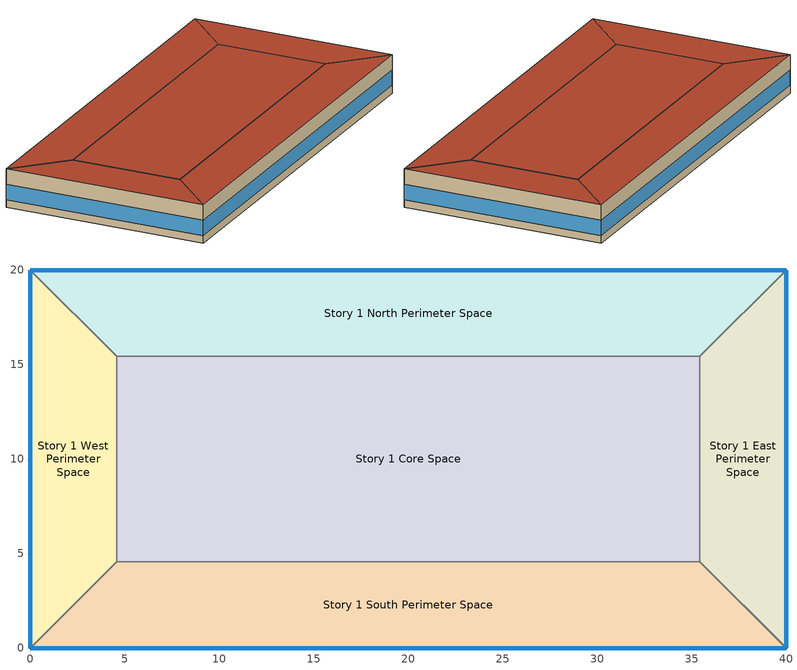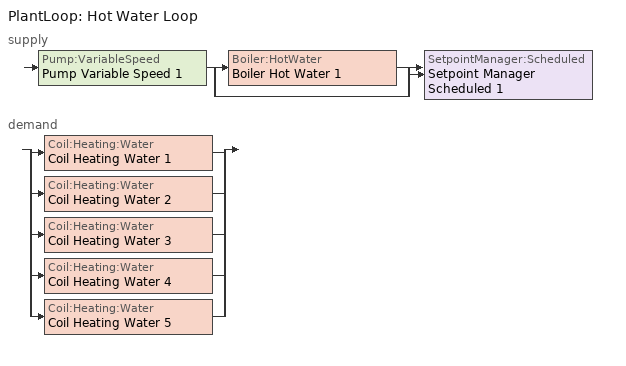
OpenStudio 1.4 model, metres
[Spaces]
Story 1 West Perimeter Space
 floor ground: 0,20 4.57,15.43 4.57,4.57 0,0 z0
 wall outside: 0,20 0,0 z0:3.8
 wall to Story 1 North Perimeter Space: 4.57,15.43 0,20 z0:3.8
 wall to Story 1 Core Space: 4.57,4.57 4.57,15.43 z0:3.8
 wall to Story 1 South Perimeter Space: 0,0 4.57,4.57 z0:3.8
 window: 0,19.97 0,0.03 z0.76:2.28
 roof outside: 0,0 4.57,4.57 4.57,15.43 0,20 z3.8
Story 1 North Perimeter Space
 floor ground: 40,20 35.43,15.43 4.57,15.43 0,20 z0
 wall outside: 40,20 0,20 z0:3.8
 wall to Story 1 East Perimeter Space: 35.43,15.43 40,20 z0:3.8
 wall to Story 1 Core Space: 4.57,15.43 35.43,15.43 z0:3.8
 window: 39.97,20 0.03,20 z0.76:2.28
 roof outside: 35.43,15.43 40,20 0,20 4.57,15.43 z3.8
Story 1 East Perimeter Space
 floor ground: 40,20 40,0 35.43,4.57 35.43,15.43 z0
 wall outside: 40,0 40,20 z0:3.8
 wall to Story 1 South Perimeter Space: 35.43,4.57 40,0 z0:3.8
 wall to Story 1 Core Space: 35.43,15.43 35.43,4.57 z0:3.8
 window: 40,0.03 40,19.97 z0.76:2.28
 roof outside: 40,0 40,20 35.43,15.43 35.43,4.57 z3.8
Story 1 South Perimeter Space
 floor ground: 35.43,4.57 40,0 0,0 4.57,4.57 z0
 wall outside: 0,0 40,0 z0:3.8
 wall to Story 1 Core Space: 35.43,4.57 4.57,4.57 z0:3.8
 window: 0.03,0 39.97,0 z0.76:2.28
 roof outside: 40,0 35.43,4.57 4.57,4.57 0,0 z3.8
Story 1 Core Space
 floor ground: 35.43,15.43 35.43,4.57 4.57,4.57 4.57,15.43 z0
 roof outside: 35.43,4.57 35.43,15.43 4.57,15.43 4.57,4.57 z3.8
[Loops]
PlantLoop 'Hot Water Loop'
 supply: Pump:VariableSpeed 'Pump Variable Speed 1' > split
  | Boiler:HotWater 'Boiler Hot Water 1'
  | bypass
  join > SetpointManager:Scheduled 'Setpoint Manager Scheduled 1'
 demand: split
  | Coil:Heating:Water 'Coil Heating Water 1'
  | Coil:Heating:Water 'Coil Heating Water 2'
  | Coil:Heating:Water 'Coil Heating Water 3'
  | Coil:Heating:Water 'Coil Heating Water 4'
  | Coil:Heating:Water 'Coil Heating Water 5'
[Building]
Small Office: North Axis {deg}=-0; Space Type=ASHRAE 189.1-2009 ClimateZone 4-8 SmallOffice; Default Construction Set=ASHRAE 189.1-2009 ClimateZone 5 (smoff) ConstSet
[Construction]
000 ExtSlabCarpet 4in ClimateZone 1-8: MAT-CC05 4 HW CONCRETE, CP02 CARPET PAD
000 Exterior Door: 000 F08 Metal surface, 000 I01 25mm insulation board
000 Exterior Window: 000 Clear 3mm, 000 Air 13mm, 000 Clear 3mm
000 Interior Ceiling: 000 M11 100mm lightweight concrete, 000 F05 Ceiling air space resistance, 000 F16 Acoustic tile
000 Interior Door; 000 Interior Partition: 000 G05 25mm wood
000 Interior Floor: 000 F16 Acoustic tile, 000 F05 Ceiling air space resistance, 000 M11 100mm lightweight concrete
000 Interior Wall: 000 G01a 19mm gypsum board, 000 F04 Wall air space resistance, 000 G01a 19mm gypsum board
000 Interior Window: 000 Clear 3mm
ASHRAE 189.1-2009 ExtRoof IEAD ClimateZone 2-5: Roof Membrane, Roof Insulation [21], Metal Decking
ASHRAE 189.1-2009 ExtWall Mass ClimateZone 5: 1IN Stucco, 8IN Concrete HW, Wall Insulation [40], 1/2IN Gypsum
ASHRAE 189.1-2009 ExtWindow ClimateZone 4-5: Theoretical Glass [207]
[DefaultConstructionSet]
ASHRAE 189.1-2009 ClimateZone 5 (smoff) ConstSet: Default Exterior Surface Constructions=ASHRAE 189.1-2009 ClimateZone 5 (smoff) Exterior DefSurfCons; Default Interior Surface Constructions=000 Interior DefSurfCons; Default Ground Contact Surface Constructions=000 Ground DefSurfCons; Default Exterior SubSurface Constructions=ASHRAE 189.1-2009 ClimateZone 5 (smoff) Exterior DefSubCons; Default Interior SubSurface Constructions=000 Interior DefSubCons; Interior Partition Construction=000 Interior Partition
[DefaultSubSurfaceConstructions] Glass Door Construction=000 Exterior Window; Skylight Construction=000 Exterior Window; Tubular Daylight Dome Construction=000 Interior Window; Tubular Daylight Diffuser Construction=000 Interior Window
Name | Fixed Window Construction | Operable Window Construction | Door Construction
000 Interior DefSubCons | 000 Interior Window | 000 Interior Window | 000 Interior Door
ASHRAE 189.1-2009 ClimateZone 5 (smoff) Exterior DefSubCons | ASHRAE 189.1-2009 ExtWindow ClimateZone 4-5 | ASHRAE 189.1-2009 ExtWindow ClimateZone 4-5 | 000 Exterior Door
[DefaultSurfaceConstructions]
Name | Floor Construction | Wall Construction | Roof Ceiling Construction
000 Ground DefSurfCons | 000 ExtSlabCarpet 4in ClimateZone 1-8 | 000 ExtSlabCarpet 4in ClimateZone 1-8 | 000 ExtSlabCarpet 4in ClimateZone 1-8
000 Interior DefSurfCons | 000 Interior Floor | 000 Interior Wall | 000 Interior Ceiling
ASHRAE 189.1-2009 ClimateZone 5 (smoff) Exterior DefSurfCons | 000 ExtSlabCarpet 4in ClimateZone 1-8 | ASHRAE 189.1-2009 ExtWall Mass ClimateZone 5 | ASHRAE 189.1-2009 ExtRoof IEAD ClimateZone 2-5
[Material]
Name | Roughness | Thickness | Conductivity | Density | Specific Heat | Thermal Absorptance | Solar Absorptance | Visible Absorptance
000 F08 Metal surface | Smooth | 0.0008 | 45.28 | 7824 | 500
000 F16 Acoustic tile | MediumSmooth | 0.0191 | 0.06 | 368 | 590
000 G01a 19mm gypsum board | MediumSmooth | 0.019 | 0.16 | 800 | 1090
000 G05 25mm wood | MediumSmooth | 0.0254 | 0.15 | 608 | 1630
000 I01 25mm insulation board | MediumRough | 0.0254 | 0.03 | 43 | 1210
000 M11 100mm lightweight concrete | MediumRough | 0.1016 | 0.53 | 1280 | 840
1/2IN Gypsum | Smooth | 0.0127 | 0.16 | 784.9 | 830 | 0.9 | 0.92 | 0.92
1IN Stucco | Smooth | 0.0253 | 0.6918 | 1858 | 837 | 0.9 | 0.92 | 0.92
8IN Concrete HW | MediumRough | 0.2033 | 1.7296 | 2243 | 837 | 0.9 | 0.65 | 0.65
MAT-CC05 4 HW CONCRETE | Rough | 0.1016 | 1.311 | 2240 | 836.8 | 0.9 | 0.7 | 0.7
Metal Decking | MediumSmooth | 0.0015 | 45.006 | 7680 | 418.4 | 0.9 | 0.7 | 0.3
Roof Insulation [21] | MediumRough | 0.2105 | 0.049 | 265 | 836.8 | 0.9 | 0.7 | 0.7
Roof Membrane | VeryRough | 0.0095 | 0.16 | 1121.29 | 1460 | 0.9 | 0.7 | 0.7
Wall Insulation [40] | MediumRough | 0.0794 | 0.0432 | 91 | 837 | 0.9 | 0.5 | 0.5
[Material:AirGap]
Name | Thermal Resistance
000 F04 Wall air space resistance | 0.15
000 F05 Ceiling air space resistance | 0.18
[Material:NoMass]
CP02 CARPET PAD: Roughness=VeryRough; Thermal Resistance=0.2165; Thermal Absorptance=0.9; Solar Absorptance=0.7; Visible Absorptance=0.8
[WindowMaterial:Gas]
000 Air 13mm: Gas Type=Air; Thickness=0.0127
[WindowMaterial:Glazing] Optical Data Type=SpectralAverage; Thickness=0.003; Infrared Transmittance at Normal Incidence=0
Name | Solar Transmittance at Normal Incidence | Front Side Solar Reflectance at Normal Incidence | Back Side Solar Reflectance at Normal Incidence | Visible Transmittance at Normal Incidence | Front Side Visible Reflectance at Normal Incidence | Back Side Visible Reflectance at Normal Incidence | Front Side Infrared Hemispherical Emissivity | Back Side Infrared Hemispherical Emissivity | Conductivity | Dirt Correction Factor for Solar and Visible Transmittance | Solar Diffusing
000 Clear 3mm | 0.837 | 0.075 | 0.075 | 0.898 | 0.081 | 0.081 | 0.84 | 0.84 | 0.9
Theoretical Glass [207] | 0.3311 | 0.6189 | 0.6189 | 0.44 | 0.51 | 0.51 | 0.9 | 0.9 | 0.0133 | 1 | No
[DefaultScheduleSet]
SmallOffice Schedules: Number of People Schedule=Small Office Bldg Occ; People Activity Level Schedule=Small Office Activity; Lighting Schedule=Small Office Bldg Light; Electric Equipment Schedule=Small Office Bldg Equip; Infiltration Schedule=Small Office Infil Quarter On
[DesignSpecification:OutdoorAir]
SmallOffice Outdoor Air: Outdoor Air Method=Sum; Outdoor Air Flow per Person=0.0107645; Outdoor Air Flow per Floor Area=0; Outdoor Air Flow Rate=0; Outdoor Air Flow Air Changes per Hour=0
[ElectricEquipment]
ASHRAE 189.1-2009 ClimateZone 4-8 SmallOffice ElecInst: Electric Equipment Definition=ASHRAE 189.1-2009 ClimateZone 4-8 SmallOffice ElecDef; Space or SpaceType=ASHRAE 189.1-2009 ClimateZone 4-8 SmallOffice
[ElectricEquipment:Definition]
ASHRAE 189.1-2009 ClimateZone 4-8 SmallOffice ElecDef: Design Level Calculation Method=Watts/Area; Design Level=0; Watts per Space Floor Area=5.81251
[Lights]
ASHRAE 189.1-2009 ClimateZone 4-8 SmallOffice LightsInst: Lights Definition=ASHRAE 189.1-2009 ClimateZone 4-8 SmallOffice LightsDef; Space or SpaceType=ASHRAE 189.1-2009 ClimateZone 4-8 SmallOffice
[Lights:Definition]
ASHRAE 189.1-2009 ClimateZone 4-8 SmallOffice LightsDef: Design Level Calculation Method=Watts/Area; Lighting Level=0; Watts per Space Floor Area=9.68752
[People]
ASHRAE 189.1-2009 ClimateZone 4-8 SmallOffice PeopInst: People Definition=SmallOffice PeopDef; Space or SpaceType=ASHRAE 189.1-2009 ClimateZone 4-8 SmallOffice
[People:Definition]
SmallOffice PeopDef: Number of People Calculation Method=People/Area; Number of People=0; People per Space Floor Area=0.0538196; Fraction Radiant=0.3
[SpaceInfiltration:DesignFlowRate]
ASHRAE 189.1-2009 ClimateZone 4-8 SmallOffice Infil: Space or SpaceType=ASHRAE 189.1-2009 ClimateZone 4-8 SmallOffice; Design Flow Rate Calculation Method=AirChanges/Hour; Design Flow Rate=0; Air Changes per Hour=0.41
[SpaceType]
ASHRAE 189.1-2009 ClimateZone 4-8 SmallOffice: Default Schedule Set=SmallOffice Schedules; Design Specification Outdoor Air Object=SmallOffice Outdoor Air
[ThermostatSetpoint:DualSetpoint]
Small Office Thermostat: Heating Setpoint Temperature Schedule=Small Office HtgSetp; Cooling Setpoint Temperature Schedule=Small Office ClgSetp
[BuildingStory]
Story 1: Nominal Z Coordinate {m}=0; Nominal Floor to Floor Height {m}=3.8
[Space] Building Story=Story 1
Name | Thermal Zone
Story 1 West Perimeter Space | Thermal Zone 2
Story 1 North Perimeter Space | Thermal Zone 3
Story 1 East Perimeter Space | Thermal Zone 4
Story 1 South Perimeter Space | Thermal Zone 1
Story 1 Core Space | Thermal Zone 5
[ThermalZone] Thermostat=Small Office Thermostat; Use Ideal Air Loads=No
Thermal Zone 1; Thermal Zone 2; Thermal Zone 3; Thermal Zone 4; Thermal Zone 5
[Sizing:Zone] Zone Cooling Design Supply Air Temperature {C}=14; Zone Heating Design Supply Air Temperature {C}=40; Zone Cooling Design Supply Air Humidity Ratio {kg-H2O/kg-air}=0.0085; Zone Heating Design Supply Air Humidity Ratio {kg-H2O/kg-air}=0.008; Cooling Design Air Flow Method=DesignDay; Heating Design Air Flow Method=DesignDay
Thermal Zone 1; Thermal Zone 2; Thermal Zone 3; Thermal Zone 4; Thermal Zone 5
[Zone equipment]
Thermal Zone 1: Thermal Zone 1 PTAC
Thermal Zone 2: Thermal Zone 2 PTAC
Thermal Zone 3: Thermal Zone 3 PTAC
Thermal Zone 4: Thermal Zone 4 PTAC
Thermal Zone 5: Thermal Zone 5 PTAC
[PlantLoop]
Hot Water Loop: Fluid Type=Water; Plant Loop Volume {m3}=Autocalculate
[Sizing:Plant]
Hot Water Loop: Loop Type=Heating; Design Loop Exit Temperature {C}=82; Loop Design Temperature Difference {deltaC}=11
[Pump:VariableSpeed]
Pump Variable Speed 1: Pump Control Type=Intermittent
[Boiler:HotWater]
Boiler Hot Water 1: Efficiency Curve Temperature Evaluation Variable=LeavingBoiler; Normalized Boiler Efficiency Curve=Constant Boiler Efficiency; Water Outlet Upper Temperature Limit {C}=99; Boiler Flow Mode=ConstantFlow; Parasitic Electric Load {W}=0; Sizing Factor=1
[SetpointManager:Scheduled]
Setpoint Manager Scheduled 1: Control Variable=Temperature; Schedule=Hot Water Temp
[Fan:ConstantVolume] Availability Schedule=Always On Discrete; Pressure Rise {Pa}=500; Maximum Flow Rate {m3/s}=AutoSize
Fan Constant Volume 1; Fan Constant Volume 2; Fan Constant Volume 3; Fan Constant Volume 4; Fan Constant Volume 5
[Coil:Heating:Water] Availability Schedule=Always On Discrete
Coil Heating Water 1; Coil Heating Water 2; Coil Heating Water 3; Coil Heating Water 4; Coil Heating Water 5
[Coil:Cooling:DX:SingleSpeed] Availability Schedule=Always On Discrete; Rated Total Cooling Capacity {W}=autosize; Rated Sensible Heat Ratio=autosize; Rated COP {W/W}=3; Rated Air Flow Rate {m3/s}=autosize; Rated Evaporator Fan Power Per Volume Flow Rate {W/(m3/s)}=773.3; Condenser Type=AirCooled; Evaporative Condenser Effectiveness=0; Evaporative Condenser Air Flow Rate {m3/s}=Autosize; Evaporative Condenser Pump Rated Power Consumption {W}=Autosize; Crankcase Heater Capacity {W}=0; Maximum Outdoor Dry-Bulb Temperature for Crankcase Heater Operation {C}=0; Basin Heater Capacity {W/K}=0; Basin Heater Setpoint Temperature {C}=10
Name | Total Cooling Capacity Function of Temperature Curve | Total Cooling Capacity Function of Flow Fraction Curve | Energy Input Ratio Function of Temperature Curve | Energy Input Ratio Function of Flow Fraction Curve | Part Load Fraction Correlation Curve
Coil Cooling DX Single Speed 1 | Curve Biquadratic 1 | Curve Quadratic 1 | Curve Biquadratic 2 | Curve Quadratic 2 | Curve Quadratic 3
Coil Cooling DX Single Speed 2 | Curve Biquadratic 3 | Curve Quadratic 4 | Curve Biquadratic 4 | Curve Quadratic 5 | Curve Quadratic 6
Coil Cooling DX Single Speed 3 | Curve Biquadratic 5 | Curve Quadratic 7 | Curve Biquadratic 6 | Curve Quadratic 8 | Curve Quadratic 9
Coil Cooling DX Single Speed 4 | Curve Biquadratic 7 | Curve Quadratic 10 | Curve Biquadratic 8 | Curve Quadratic 11 | Curve Quadratic 12
Coil Cooling DX Single Speed 5 | Curve Biquadratic 9 | Curve Quadratic 13 | Curve Biquadratic 10 | Curve Quadratic 14 | Curve Quadratic 15
[ZoneHVAC:PackagedTerminalAirConditioner] Availability Schedule=Always On Discrete; Supply Air Flow Rate During Cooling Operation {m3/s}=Autosize; Supply Air Flow Rate During Heating Operation {m3/s}=Autosize; Supply Air Flow Rate When No Cooling or Heating is Needed {m3/s}=Autosize; Outdoor Air Flow Rate During Cooling Operation {m3/s}=Autosize; Outdoor Air Flow Rate During Heating Operation {m3/s}=Autosize; Outdoor Air Flow Rate When No Cooling or Heating is Needed {m3/s}=Autosize; Fan Placement=DrawThrough
Name | Supply Air Fan | Heating Coil | Cooling Coil
Thermal Zone 5 PTAC | Fan Constant Volume 1 | Coil Heating Water 1 | Coil Cooling DX Single Speed 1
Thermal Zone 1 PTAC | Fan Constant Volume 2 | Coil Heating Water 2 | Coil Cooling DX Single Speed 2
Thermal Zone 4 PTAC | Fan Constant Volume 3 | Coil Heating Water 3 | Coil Cooling DX Single Speed 3
Thermal Zone 2 PTAC | Fan Constant Volume 4 | Coil Heating Water 4 | Coil Cooling DX Single Speed 4
Thermal Zone 3 PTAC | Fan Constant Volume 5 | Coil Heating Water 5 | Coil Cooling DX Single Speed 5
[Schedule:Constant]
Always On Discrete: Value=1
[Schedule:Ruleset]
Name | Default Day Schedule | Summer Design Day Schedule | Winter Design Day Schedule
Small Office Bldg Occ | Small Office Bldg Occ Default Schedule | Small Office Bldg Occ Summer Design Day | Small Office Bldg Occ Winter Design Day
Small Office Bldg Light | Small Office Bldg Light Default Schedule | Small Office Bldg Light Summer Design Day | Small Office Bldg Light Winter Design Day
Small Office Activity | Small Office Activity Default Schedule | Small Office Activity Summer Design Day | Small Office Activity Winter Design Day
Small Office Bldg Equip | Small Office Bldg Equip Default Schedule | Small Office Bldg Equip Summer Design Day | Small Office Bldg Equip Winter Design Day
Small Office HtgSetp | Small Office HtgSetp Default Schedule | Small Office HtgSetp Summer Design Day | Small Office HtgSetp Winter Design Day
Small Office Infil Quarter On | Small Office Infil Quarter On Default Schedule | Small Office Infil Quarter On Summer Design Day | Small Office Infil Quarter On Winter Design Day
Small Office ClgSetp | Small Office ClgSetp Default Schedule | Small Office ClgSetp Summer Design Day | Small Office ClgSetp Winter Design Day
Hot Water Temp | Hot Water Temp Default | Hot Water Temp Summer Design Day | Hot Water Temp Winter Design Day
[Schedule:Day]
Small Office Bldg Occ Default Schedule: 6, 0, 0, 7, 0, 0.1, 8, 0, 0.2, 12, 0, 0.95, 13, 0, 0.5, 17, 0, 0.95, 18, 0, 0.3, 20, 0, 0.1, 24, 0, 0.05
Small Office Bldg Occ Summer Design Day: 6, 0, 0, 22, 0, 1, 24, 0, 0.05
Small Office Bldg Occ Rule 2 Day Schedule: 6, 0, 0, 8, 0, 0.1, 12, 0, 0.3, 17, 0, 0.1, 24, 0, 0
Small Office Bldg Occ Rule 1 Day Schedule; Small Office Bldg Occ Winter Design Day; Small Office Bldg Light Winter Design Day; Small Office Bldg Equip Winter Design Day: 24, 0, 0
Small Office Bldg Light Default Schedule: 5, 0, 0.05, 7, 0, 0.1, 8, 0, 0.3, 17, 0, 0.9, 18, 0, 0.5, 20, 0, 0.3, 22, 0, 0.2, 23, 0, 0.1, 24, 0, 0.05
Small Office Bldg Light Rule 2 Day Schedule: 6, 0, 0.05, 8, 0, 0.1, 12, 0, 0.3, 17, 0, 0.15, 24, 0, 0.05
Small Office Bldg Light Summer Design Day; Small Office Bldg Equip Summer Design Day; Small Office Infil Quarter On Rule 1 Day Schedule: 24, 0, 1
Small Office Bldg Light Rule 1 Day Schedule: 24, 0, 0.05
Small Office Activity Default Schedule; Small Office Activity Winter Design Day; Small Office Activity Summer Design Day: 24, 0, 120
Small Office Bldg Equip Default Schedule: 8, 0, 0.4, 12, 0, 0.9, 13, 0, 0.8, 17, 0, 0.9, 18, 0, 0.5, 24, 0, 0.4
Small Office Bldg Equip Rule 2 Day Schedule: 6, 0, 0.3, 8, 0, 0.4, 12, 0, 0.5, 17, 0, 0.35, 24, 0, 0.3
Small Office Bldg Equip Rule 1 Day Schedule: 24, 0, 0.3
Small Office HtgSetp Default Schedule: 6, 0, 15.6, 22, 0, 21, 24, 0, 15.6
Small Office HtgSetp Rule 2 Day Schedule: 6, 0, 15.6, 18, 0, 21, 24, 0, 15.6
Small Office HtgSetp Winter Design Day: 24, 0, 21
Small Office HtgSetp Rule 1 Day Schedule; Small Office HtgSetp Summer Design Day: 24, 0, 15.6
Small Office Infil Quarter On Default Schedule; Small Office Infil Quarter On Summer Design Day: 6, 0, 1, 22, 0, 0.25, 24, 0, 1
Small Office Infil Quarter On Rule 2 Day Schedule; Small Office Infil Quarter On Winter Design Day: 6, 0, 1, 18, 0, 0.25, 24, 0, 1
Small Office ClgSetp Default Schedule; Small Office ClgSetp Summer Design Day: 6, 0, 26.7, 22, 0, 24, 24, 0, 26.7
Small Office ClgSetp Rule 2 Day Schedule: 6, 0, 26.7, 18, 0, 24, 24, 0, 26.7
Small Office ClgSetp Rule 1 Day Schedule; Small Office ClgSetp Winter Design Day: 24, 0, 26.7
Hot Water Temp Default; Hot Water Temp Winter Design Day; Hot Water Temp Summer Design Day: 24, 0, 67
[Schedule:Rule] Apply Monday=No; Apply Tuesday=No; Apply Wednesday=No; Apply Thursday=No; Apply Friday=No; Date Specification Type=DateRange; Start Month=1; Start Day=1; End Month=12; End Day=31
Name | Schedule Ruleset | Rule Order | Day Schedule | Apply Sunday | Apply Saturday
Small Office Bldg Occ Rule 2 | Small Office Bldg Occ | 1 | Small Office Bldg Occ Rule 2 Day Schedule | No | Yes
Small Office Bldg Occ Rule 1 | Small Office Bldg Occ | 0 | Small Office Bldg Occ Rule 1 Day Schedule | Yes | No
Small Office Bldg Light Rule 2 | Small Office Bldg Light | 1 | Small Office Bldg Light Rule 2 Day Schedule | No | Yes
Small Office Bldg Light Rule 1 | Small Office Bldg Light | 0 | Small Office Bldg Light Rule 1 Day Schedule | Yes | No
Small Office Bldg Equip Rule 2 | Small Office Bldg Equip | 1 | Small Office Bldg Equip Rule 2 Day Schedule | No | Yes
Small Office Bldg Equip Rule 1 | Small Office Bldg Equip | 0 | Small Office Bldg Equip Rule 1 Day Schedule | Yes | No
Small Office HtgSetp Rule 2 | Small Office HtgSetp | 1 | Small Office HtgSetp Rule 2 Day Schedule | No | Yes
Small Office HtgSetp Rule 1 | Small Office HtgSetp | 0 | Small Office HtgSetp Rule 1 Day Schedule | Yes | No
Small Office Infil Quarter On Rule 2 | Small Office Infil Quarter On | 1 | Small Office Infil Quarter On Rule 2 Day Schedule | No | Yes
Small Office Infil Quarter On Rule 1 | Small Office Infil Quarter On | 0 | Small Office Infil Quarter On Rule 1 Day Schedule | Yes | No
Small Office ClgSetp Rule 2 | Small Office ClgSetp | 1 | Small Office ClgSetp Rule 2 Day Schedule | No | Yes
Small Office ClgSetp Rule 1 | Small Office ClgSetp | 0 | Small Office ClgSetp Rule 1 Day Schedule | Yes | No
[Curve:Biquadratic]
Name | Coefficient1 Constant | Coefficient2 x | Coefficient3 x**2 | Coefficient4 y | Coefficient5 y**2 | Coefficient6 x*y | Minimum Value of x {BasedOnField A2} | Maximum Value of x {BasedOnField A2} | Minimum Value of y {BasedOnField A3} | Maximum Value of y {BasedOnField A3} | Input Unit Type for X | Input Unit Type for Y | Output Unit Type
Constant Boiler Efficiency | 1 | 0 | 0 | 0 | 0 | 0 | 0 | 1 | 0 | 1 | Dimensionless | Dimensionless | Dimensionless
Curve Biquadratic 1; Curve Biquadratic 3; Curve Biquadratic 5; Curve Biquadratic 7; Curve Biquadratic 9 | 0.942588 | 0.00954335 | 0.00068377 | -0.0110427 | 5.249e-06 | -9.72e-06 | 17 | 22 | 13 | 46
Curve Biquadratic 2; Curve Biquadratic 4; Curve Biquadratic 6; Curve Biquadratic 8; Curve Biquadratic 10 | 0.342414 | 0.034885 | -0.0006237 | 0.00497722 | 0.000437951 | -0.000728028 | 17 | 22 | 13 | 46
[Curve:Quadratic]
Name | Coefficient1 Constant | Coefficient2 x | Coefficient3 x**2 | Minimum Value of x {BasedOnField A2} | Maximum Value of x {BasedOnField A2}
Curve Quadratic 1; Curve Quadratic 4; Curve Quadratic 7; Curve Quadratic 10; Curve Quadratic 13 | 0.8 | 0.2 | 0 | 0.5 | 1.5
Curve Quadratic 2; Curve Quadratic 5; Curve Quadratic 8; Curve Quadratic 11; Curve Quadratic 14 | 1.1552 | -0.1808 | 0.0256 | 0.5 | 1.5
Curve Quadratic 3; Curve Quadratic 6; Curve Quadratic 9; Curve Quadratic 12; Curve Quadratic 15 | 0.85 | 0.15 | 0 | 0 | 1
